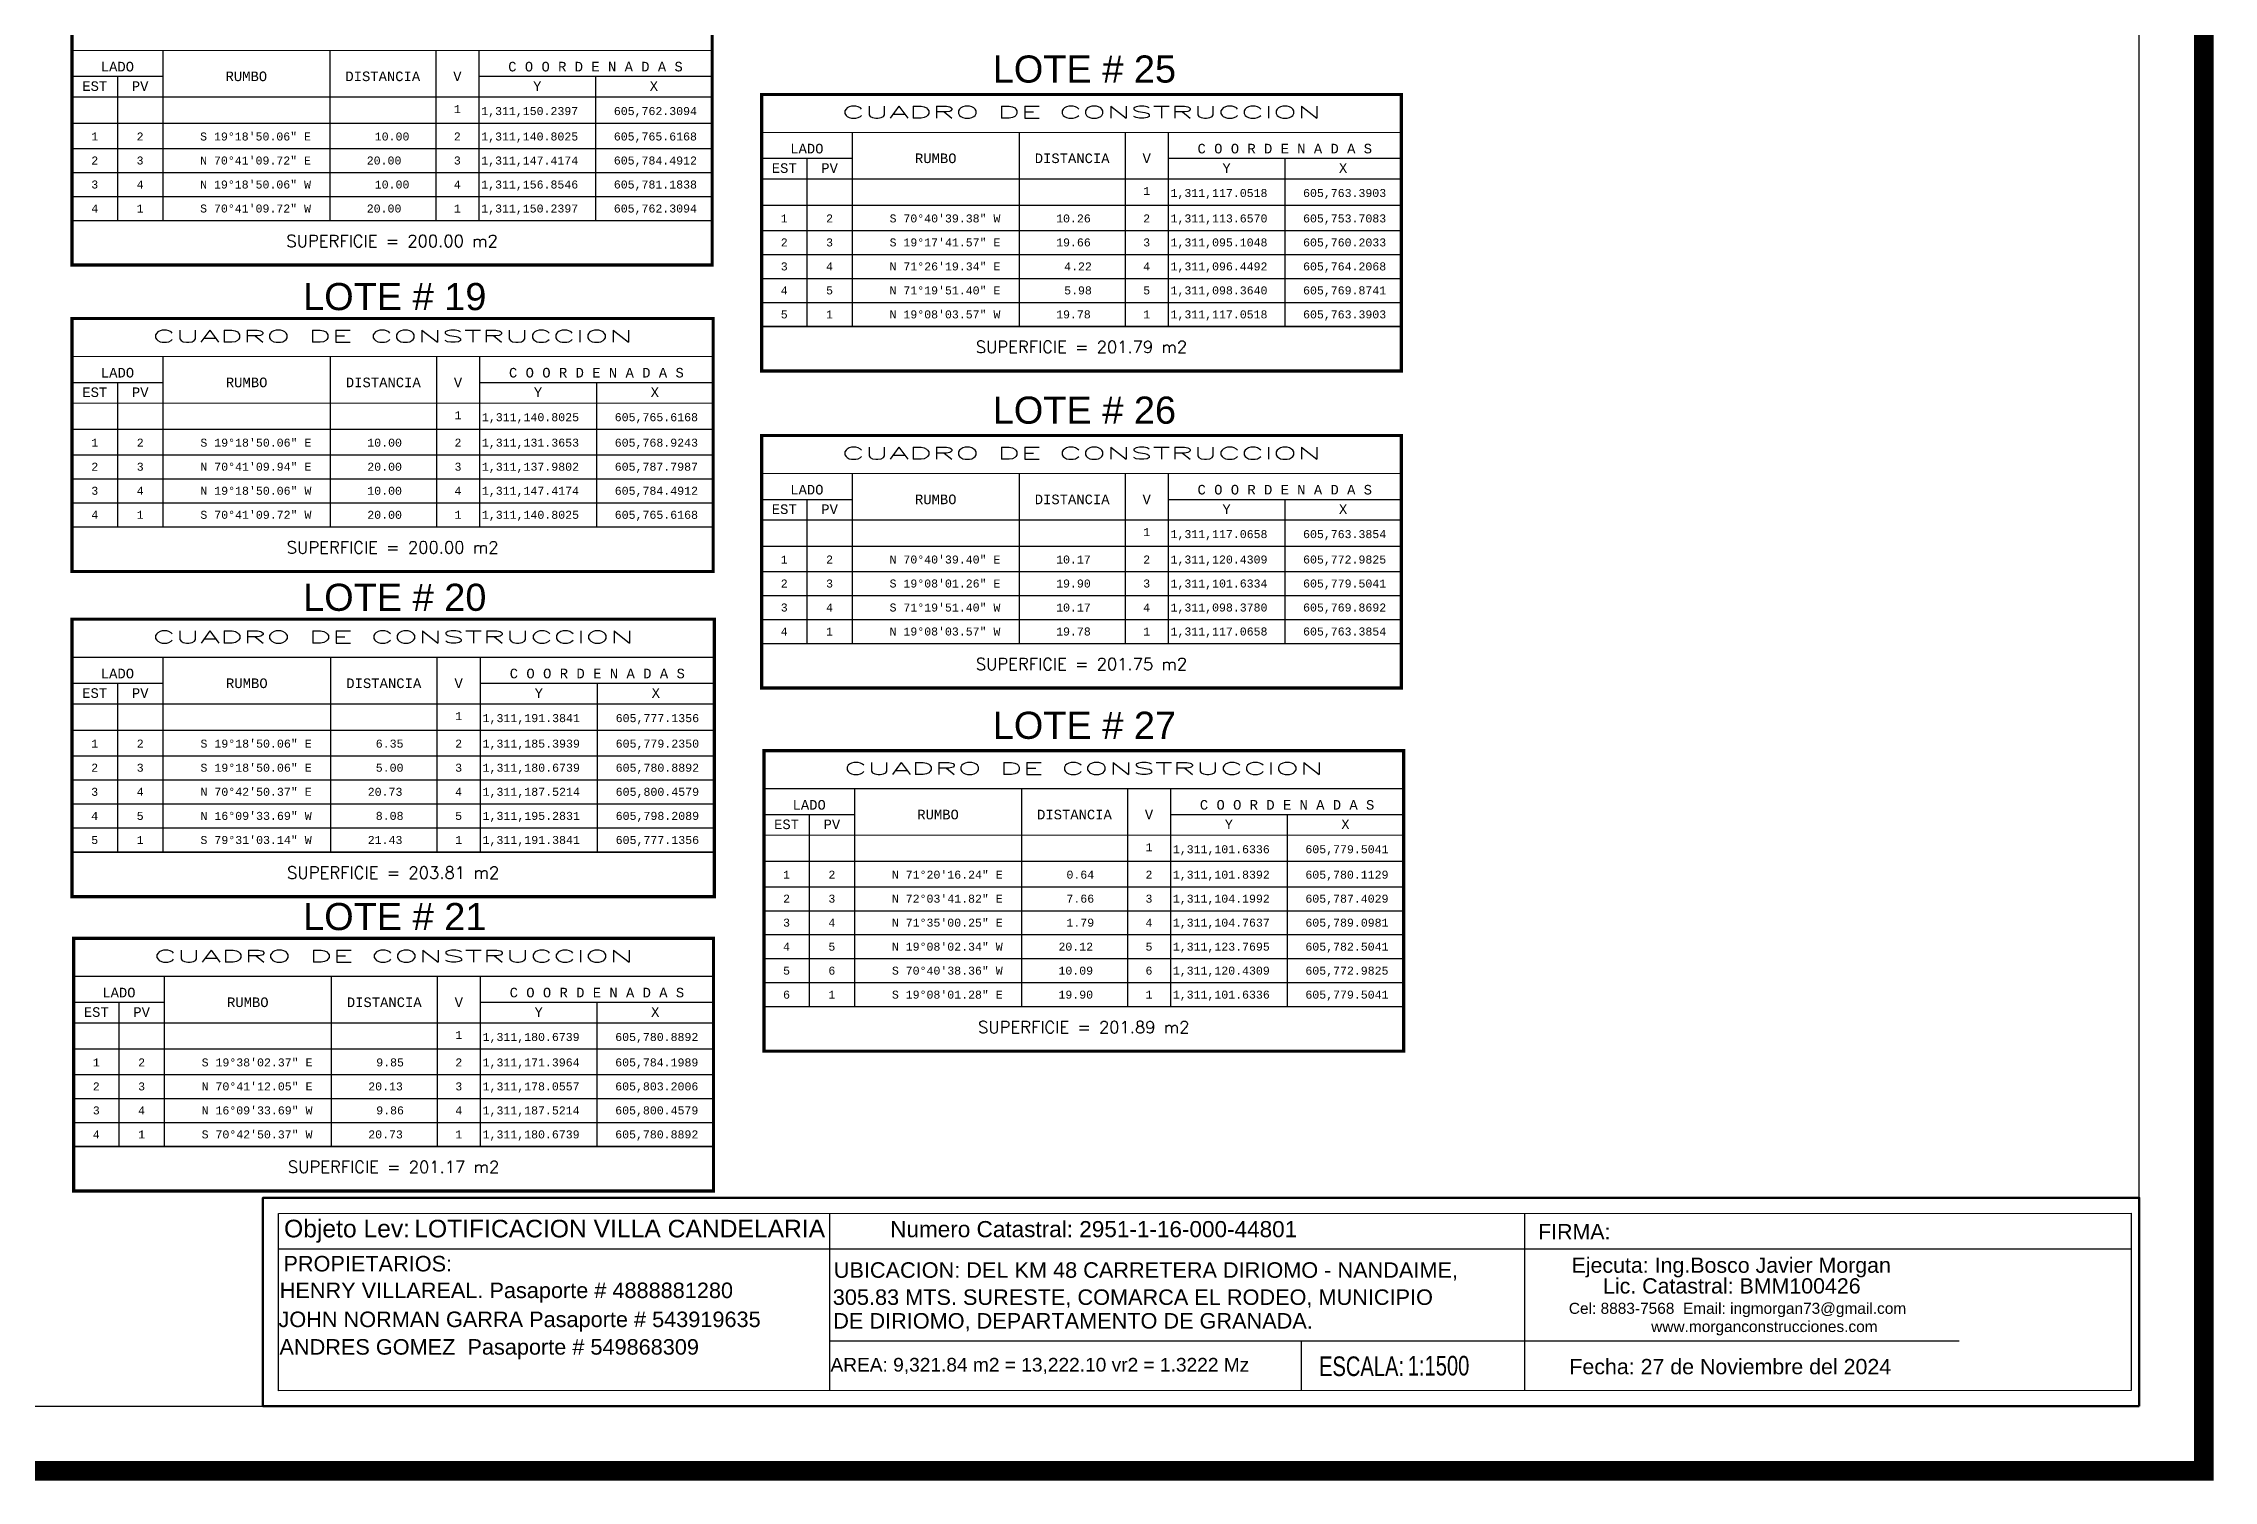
# Model space of a CAD drawing. Header units: millimetres. Extents: x 604785 to 1211550, y 1311006 to 2622648.
# Drawn here: x 605400.3 to 605652.5, y 1311005.5 to 1311172.6 of the extents above; entities that cross this region are included whole.
import ezdxf
from ezdxf.enums import TextEntityAlignment as Align

# ---------------------------------------------------------------- set-up
doc = ezdxf.new("R2010")
doc.units = ezdxf.units.MM
for name, color, linetype in [('CAJETIN', 5, 'Continuous'), ('CVL_CUADCON', 1, 'Continuous'), ('CVL_CUADCON_LIN', 8, 'Continuous'), ('CVL_CUADCON_TIT', 1, 'Continuous'), ('CVL_CUADCON_TX', 2, 'Continuous'), ('FRAME 025', 7, 'Continuous')]:
    doc.layers.add(name, color=color, linetype=linetype)
doc.styles.add('HECTOR LOPEZ', font='arial.ttf')
doc.styles.add('HUECA1', font='HUECA1.shx')
doc.styles.add('MONOTXT4', font='MONOTXT4.shx')
doc.styles.add('PI', font='arial.ttf', dxfattribs={"height": 0.4})
doc.styles.add('Style-ENGINEERING', font='ENGINEERING.shx')
doc.styles.add('TSN - Swis721 LtCn BT', font='swisscl.ttf')

msp = doc.modelspace()

# ---------------------------------------------------------------- linework, layer by layer
for p, q in [((605491.61, 1311036.613), (605491.61, 1311016.012)), ((605572.403, 1311036.625), (605572.403, 1311015.985)), ((605427.586, 1311032.494), (605567.959, 1311032.494)), ((605567.959, 1311032.494), (605642.883, 1311032.494)), ((605491.61, 1311021.779), (605622.896, 1311021.794)), ((605546.439, 1311021.685), (605546.439, 1311015.981))]:
    msp.add_line(p, q)
at = {"const_width": 2.28}
msp.add_lwpolyline([(605230.838, 1311006.678), (605651.338, 1311006.678), (605651.338, 1311303.678), (605230.838, 1311303.678)], close=True, dxfattribs=at)
at = {"lineweight": 50}
msp.add_lwpolyline([(605643.838, 1311014.178), (605425.77, 1311014.178), (605425.77, 1311038.426), (605643.838, 1311038.426)], close=True, dxfattribs=at)
msp.add_lwpolyline([(605642.883, 1311015.996), (605427.586, 1311015.963), (605427.586, 1311036.603), (605642.883, 1311036.636)], close=True)
at = {"layer": 'CAJETIN'}
msp.add_lwpolyline([(605238.338, 1311014.178), (605643.838, 1311014.178), (605643.838, 1311296.178), (605238.338, 1311296.178)], close=True, dxfattribs=at)
at = {"layer": 'CVL_CUADCON', "color": 7, "linetype": 'Continuous', "lineweight": 30, "flags": 128}
for points, const_width in [([(605403.597, 1311176.206), (605477.982, 1311176.206), (605477.982, 1311146.844), (605403.597, 1311146.844)], 0.372), ([(605483.729, 1311166.675), (605558.081, 1311166.675), (605558.081, 1311134.537), (605483.729, 1311134.537)], 0.372), ([(605403.597, 1311140.636), (605478.106, 1311140.636), (605478.106, 1311111.226), (605403.597, 1311111.226)], 0.373), ([(605483.729, 1311127.023), (605558.081, 1311127.023), (605558.081, 1311097.675), (605483.729, 1311097.675)], 0.372), ([(605403.579, 1311105.68), (605478.237, 1311105.68), (605478.237, 1311073.41), (605403.579, 1311073.41)], 0.373), ([(605483.997, 1311090.387), (605558.349, 1311090.387), (605558.349, 1311055.46), (605483.997, 1311055.46)], 0.372), ([(605403.775, 1311068.565), (605478.14, 1311068.565), (605478.14, 1311039.212), (605403.775, 1311039.212)], 0.372)]:
    msp.add_lwpolyline(points, close=True, dxfattribs=dict(at, const_width=const_width))
for points, const_width in [([(605403.597, 1311171.789), (605477.982, 1311171.789)], 0.14), ([(605403.597, 1311166.377), (605477.982, 1311166.377)], 0.14), ([(605483.729, 1311162.259), (605558.081, 1311162.259)], 0.139), ([(605483.729, 1311156.85), (605558.081, 1311156.85)], 0.139), ([(605403.597, 1311152.022), (605477.982, 1311152.022)], 0.14), ([(605483.729, 1311139.713), (605558.081, 1311139.713)], 0.139), ([(605403.597, 1311136.212), (605478.106, 1311136.212)], 0.14), ([(605403.597, 1311130.791), (605478.106, 1311130.791)], 0.14), ([(605483.729, 1311122.608), (605558.081, 1311122.608)], 0.139), ([(605403.597, 1311116.413), (605478.106, 1311116.413)], 0.14), ([(605483.729, 1311117.199), (605558.081, 1311117.199)], 0.139), ([(605483.729, 1311102.85), (605558.081, 1311102.85)], 0.139), ([(605403.579, 1311101.247), (605478.237, 1311101.247)], 0.14), ([(605403.579, 1311095.815), (605478.237, 1311095.815)], 0.14), ([(605483.997, 1311085.971), (605558.349, 1311085.971)], 0.139), ([(605483.997, 1311080.562), (605558.349, 1311080.562)], 0.139), ([(605403.579, 1311078.607), (605478.237, 1311078.607)], 0.14), ([(605403.775, 1311064.149), (605478.14, 1311064.149)], 0.139), ([(605483.997, 1311060.636), (605558.349, 1311060.636)], 0.139), ([(605403.775, 1311058.739), (605478.14, 1311058.739)], 0.139), ([(605403.775, 1311044.388), (605478.14, 1311044.388)], 0.139)]:
    msp.add_lwpolyline(points, dxfattribs=dict(at, const_width=const_width))
at = {"layer": 'CVL_CUADCON_LIN', "color": 7, "linetype": 'Continuous', "lineweight": 30, "ltscale": 0.5}
for p, q in [((605414.134, 1311171.789), (605414.134, 1311152.022)), ((605433.547, 1311171.789), (605433.547, 1311152.022)), ((605445.864, 1311171.789), (605445.864, 1311152.022)), ((605450.874, 1311171.789), (605450.874, 1311152.022)), ((605403.597, 1311168.786), (605414.134, 1311168.786)), ((605408.861, 1311168.786), (605408.861, 1311152.022)), ((605450.874, 1311168.786), (605477.982, 1311168.786)), ((605464.428, 1311168.786), (605464.428, 1311152.022)), ((605403.597, 1311163.35), (605477.982, 1311163.35)), ((605494.262, 1311162.259), (605494.262, 1311139.713)), ((605513.666, 1311162.259), (605513.666, 1311139.713)), ((605525.978, 1311162.259), (605525.978, 1311139.713)), ((605530.986, 1311162.259), (605530.986, 1311139.713)), ((605403.597, 1311160.394), (605477.982, 1311160.394)), ((605483.729, 1311159.258), (605494.262, 1311159.258)), ((605488.991, 1311159.258), (605488.991, 1311139.713)), ((605530.986, 1311159.258), (605558.081, 1311159.258)), ((605544.533, 1311159.258), (605544.533, 1311139.713)), ((605403.597, 1311157.603), (605477.982, 1311157.603)), ((605403.597, 1311154.813), (605477.982, 1311154.813)), ((605483.729, 1311153.824), (605558.081, 1311153.824)), ((605403.597, 1311152.022), (605477.982, 1311152.022)), ((605483.729, 1311150.87), (605558.081, 1311150.87)), ((605483.729, 1311148.08), (605558.081, 1311148.08)), ((605483.729, 1311145.291), (605558.081, 1311145.291)), ((605483.729, 1311142.502), (605558.081, 1311142.502)), ((605483.729, 1311139.713), (605558.081, 1311139.713)), ((605414.152, 1311136.212), (605414.152, 1311116.413)), ((605433.597, 1311136.212), (605433.597, 1311116.413)), ((605445.935, 1311136.212), (605445.935, 1311116.413)), ((605450.953, 1311136.212), (605450.953, 1311116.413)), ((605403.597, 1311133.204), (605414.152, 1311133.204)), ((605408.87, 1311133.204), (605408.87, 1311116.413)), ((605450.953, 1311133.204), (605478.106, 1311133.204)), ((605464.529, 1311133.204), (605464.529, 1311116.413)), ((605403.597, 1311127.759), (605478.106, 1311127.759)), ((605403.597, 1311124.798), (605478.106, 1311124.798)), ((605403.597, 1311122.003), (605478.106, 1311122.003)), ((605494.262, 1311122.608), (605494.262, 1311102.85)), ((605513.666, 1311122.608), (605513.666, 1311102.85)), ((605525.978, 1311122.608), (605525.978, 1311102.85)), ((605530.986, 1311122.608), (605530.986, 1311102.85)), ((605403.597, 1311119.208), (605478.106, 1311119.208)), ((605483.729, 1311119.607), (605494.262, 1311119.607)), ((605488.991, 1311119.607), (605488.991, 1311102.85)), ((605530.986, 1311119.607), (605558.081, 1311119.607)), ((605544.533, 1311119.607), (605544.533, 1311102.85)), ((605403.597, 1311116.413), (605478.106, 1311116.413)), ((605483.729, 1311114.173), (605558.081, 1311114.173)), ((605483.729, 1311111.218), (605558.081, 1311111.218)), ((605483.729, 1311108.429), (605558.081, 1311108.429)), ((605483.729, 1311105.64), (605558.081, 1311105.64)), ((605483.729, 1311102.85), (605558.081, 1311102.85)), ((605414.155, 1311101.247), (605414.155, 1311078.607)), ((605433.639, 1311101.247), (605433.639, 1311078.607)), ((605446.002, 1311101.247), (605446.002, 1311078.607)), ((605451.03, 1311101.247), (605451.03, 1311078.607)), ((605403.579, 1311098.233), (605414.155, 1311098.233)), ((605408.863, 1311098.233), (605408.863, 1311078.607)), ((605451.03, 1311098.233), (605478.237, 1311098.233)), ((605464.634, 1311098.233), (605464.634, 1311078.607)), ((605403.579, 1311092.777), (605478.237, 1311092.777)), ((605403.579, 1311089.81), (605478.237, 1311089.81)), ((605403.579, 1311087.009), (605478.237, 1311087.009)), ((605494.53, 1311085.971), (605494.53, 1311060.636)), ((605513.934, 1311085.971), (605513.934, 1311060.636)), ((605526.246, 1311085.971), (605526.246, 1311060.636)), ((605531.254, 1311085.971), (605531.254, 1311060.636)), ((605403.579, 1311084.209), (605478.237, 1311084.209)), ((605483.997, 1311082.97), (605494.53, 1311082.97)), ((605489.26, 1311082.97), (605489.26, 1311060.636)), ((605531.254, 1311082.97), (605558.349, 1311082.97)), ((605544.802, 1311082.97), (605544.802, 1311060.636)), ((605403.579, 1311081.408), (605478.237, 1311081.408)), ((605403.579, 1311078.607), (605478.237, 1311078.607)), ((605483.997, 1311077.536), (605558.349, 1311077.536)), ((605483.997, 1311074.582), (605558.349, 1311074.582)), ((605483.997, 1311071.792), (605558.349, 1311071.792)), ((605483.997, 1311069.003), (605558.349, 1311069.003)), ((605483.997, 1311066.214), (605558.349, 1311066.214)), ((605414.309, 1311064.149), (605414.309, 1311044.388)), ((605433.717, 1311064.149), (605433.717, 1311044.388)), ((605446.031, 1311064.149), (605446.031, 1311044.388)), ((605451.04, 1311064.149), (605451.04, 1311044.388)), ((605483.997, 1311063.425), (605558.349, 1311063.425)), ((605403.775, 1311061.148), (605414.309, 1311061.148)), ((605409.038, 1311061.148), (605409.038, 1311044.388)), ((605451.04, 1311061.148), (605478.14, 1311061.148)), ((605464.59, 1311061.148), (605464.59, 1311044.388)), ((605483.997, 1311060.636), (605558.349, 1311060.636)), ((605403.775, 1311055.712), (605478.14, 1311055.712)), ((605403.775, 1311052.757), (605478.14, 1311052.757)), ((605403.775, 1311049.968), (605478.14, 1311049.968)), ((605403.775, 1311047.178), (605478.14, 1311047.178)), ((605403.775, 1311044.388), (605478.14, 1311044.388))]:
    msp.add_line(p, q, dxfattribs=at)

# ---------------------------------------------------------------- texts
at = {"style": 'PI'}
for s, height, p in [('LOTE # 25', 3.154, (605510.593, 1311168.054)), ('LOTE # 19', 3.154, (605430.444, 1311141.603)), ('LOTE # 26', 3.154, (605510.593, 1311128.402)), ('LOTE # 20', 3.154, (605430.444, 1311106.646)), ('LOTE # 27', 3.154, (605510.593, 1311091.766)), ('LOTE # 21', 3.154, (605430.444, 1311069.531)), ('AREA: 9,321.84 m2 = 13,222.10 vr2 = 1.3222 Mz', 1.5908, (605491.735, 1311018.213))]:
    msp.add_text(s, height=height, dxfattribs=at).set_placement(p)
at = {"color": 7, "lineweight": 50, "style": 'HECTOR LOPEZ'}
for s, height, p in [('Objeto Lev:', 2.05045, (605428.228, 1311033.814)), ('LOTIFICACION VILLA CANDELARIA', 2.05045, (605443.364, 1311033.81)), ('PROPIETARIOS:', 1.8044, (605428.156, 1311029.854)), ('UBICACION: DEL KM 48 CARRETERA DIRIOMO - NANDAIME,', 1.8044, (605492.115, 1311029.114)), ('HENRY VILLAREAL. Pasaporte # 4888881280', 1.8044, (605427.725, 1311026.754)), ('305.83 MTS. SURESTE, COMARCA EL RODEO, MUNICIPIO', 1.8044, (605492.004, 1311025.962)), ('JOHN NORMAN GARRA Pasaporte # 543919635', 1.8044, (605427.586, 1311023.382)), ('DE DIRIOMO, DEPARTAMENTO DE GRANADA.', 1.8044, (605492.059, 1311023.207)), ('ANDRES GOMEZ  Pasaporte # 549868309', 1.8044, (605427.697, 1311020.18))]:
    msp.add_text(s, height=height, dxfattribs=at).set_placement(p)
at = {"attachment_point": 1, "style": 'Style-ENGINEERING'}
for s, insert, char_height, width in [('{\\fArial|b0|i0|c0|p34;Numero Catastral: 2951-1-16-000-44801}', (605498.673, 1311035.71), 1.87457, 91.96519), ('{\\fArial|b0|i0|c0|p34;FIRMA:}', (605573.974, 1311035.365), 1.77694, 69.63112), ('{\\fArial|b0|i0|c0|p34;Ejecuta: Ing.Bosco Javier Morgan}', (605577.862, 1311031.471), 1.77694, 69.63112), ('{\\fArial|b0|i0|c0|p34;Lic. Catastral: BMM100426}', (605581.518, 1311029.061), 1.77694, 69.63112), ('{\\fArial|b0|i0|c0|p34;Fecha: 27 de Noviembre del 2024}', (605577.61, 1311019.68), 1.77694, 69.63112)]:
    msp.add_mtext(s, dxfattribs=dict(at, insert=insert, char_height=char_height, width=width))
at = {"color": 1, "insert": (605577.546, 1311026.208), "char_height": 1.28406, "width": 69.63112, "attachment_point": 1, "style": 'Style-ENGINEERING'}
msp.add_mtext('{\\fArial|b0|i0|c0|p34;Cel: 8883-7568  Email: ingmorgan73@gmail.com}', dxfattribs=at)
at = {"color": 5, "insert": (605587.113, 1311024.093), "char_height": 1.28406, "width": 69.63112, "attachment_point": 1, "style": 'Style-ENGINEERING'}
msp.add_mtext('{\\fArial|b0|i0|c0|p34;www.morganconstrucciones.com}', dxfattribs=at)
at = {"layer": 'CVL_CUADCON_TIT', "color": 7, "lineweight": 30, "ltscale": 0.5, "style": 'MONOTXT4'}
for s, height, p in [('EST', 1.1161, (605406.229, 1311167.087)), ('LADO', 1.1161, (605408.861, 1311169.353)), ('C O O R D E N A D A S', 1.11615, (605464.427, 1311169.353)), ('PV', 1.1161, (605411.503, 1311167.087)), ('Y', 1.116, (605457.656, 1311167.087)), ('X', 1.116, (605471.208, 1311167.087)), ('LADO', 1.1157, (605488.991, 1311159.825)), ('C O O R D E N A D A S', 1.11566, (605544.532, 1311159.825)), ('EST', 1.1157, (605486.36, 1311157.56)), ('PV', 1.1157, (605491.632, 1311157.56)), ('Y', 1.116, (605537.764, 1311157.56)), ('X', 1.116, (605551.31, 1311157.56)), ('LADO', 1.118, (605408.87, 1311133.772)), ('C O O R D E N A D A S', 1.11801, (605464.529, 1311133.772)), ('EST', 1.118, (605406.233, 1311131.502)), ('PV', 1.118, (605411.516, 1311131.502)), ('Y', 1.118, (605457.746, 1311131.502)), ('X', 1.118, (605471.32, 1311131.502)), ('LADO', 1.1157, (605488.991, 1311120.173)), ('C O O R D E N A D A S', 1.11566, (605544.532, 1311120.173)), ('EST', 1.1157, (605486.36, 1311117.908)), ('PV', 1.1157, (605491.632, 1311117.908)), ('Y', 1.116, (605537.764, 1311117.908)), ('X', 1.116, (605551.31, 1311117.908)), ('EST', 1.1202, (605406.221, 1311096.528)), ('LADO', 1.1202, (605408.863, 1311098.802)), ('PV', 1.1202, (605411.514, 1311096.528)), ('C O O R D E N A D A S', 1.12024, (605464.633, 1311098.802)), ('Y', 1.12, (605457.837, 1311096.528)), ('X', 1.12, (605471.438, 1311096.528)), ('LADO', 1.1157, (605489.26, 1311083.537)), ('C O O R D E N A D A S', 1.11566, (605544.801, 1311083.537)), ('EST', 1.1157, (605486.629, 1311081.272)), ('PV', 1.1157, (605491.9, 1311081.272)), ('Y', 1.116, (605538.032, 1311081.272)), ('X', 1.116, (605551.578, 1311081.272)), ('LADO', 1.1159, (605409.038, 1311061.714)), ('C O O R D E N A D A S', 1.11586, (605464.589, 1311061.714)), ('EST', 1.1159, (605406.406, 1311059.449)), ('PV', 1.1159, (605411.679, 1311059.449)), ('Y', 1.116, (605457.82, 1311059.449)), ('X', 1.116, (605471.368, 1311059.449))]:
    msp.add_text(s, height=height, dxfattribs=at).set_placement(p, align=Align.CENTER)
at = {"layer": 'CVL_CUADCON_TIT', "color": 7, "lineweight": 30, "ltscale": 0.5}
for s, height, style, p in [('RUMBO', 1.1161, 'MONOTXT4', (605423.846, 1311168.783)), ('DISTANCIA', 1.1161, 'MONOTXT4', (605439.704, 1311168.783)), ('V', 1.116, 'MONOTXT4', (605448.373, 1311168.783)), ('RUMBO', 1.1157, 'MONOTXT4', (605503.969, 1311159.256)), ('DISTANCIA', 1.1157, 'MONOTXT4', (605519.821, 1311159.256)), ('V', 1.116, 'MONOTXT4', (605528.486, 1311159.256)), ('SUPERFICIE = 200.00 m2', 1.39519, 'HUECA1', (605440.789, 1311149.635)), ('SUPERFICIE = 201.79 m2', 1.39457, 'HUECA1', (605520.905, 1311137.326)), ('RUMBO', 1.118, 'MONOTXT4', (605423.879, 1311133.202)), ('DISTANCIA', 1.118, 'MONOTXT4', (605439.765, 1311133.202)), ('V', 1.118, 'MONOTXT4', (605448.448, 1311133.202)), ('RUMBO', 1.1157, 'MONOTXT4', (605503.969, 1311119.604)), ('DISTANCIA', 1.1157, 'MONOTXT4', (605519.821, 1311119.604)), ('V', 1.116, 'MONOTXT4', (605528.486, 1311119.604)), ('SUPERFICIE = 200.00 m2', 1.39752, 'HUECA1', (605440.851, 1311114.021)), ('SUPERFICIE = 201.75 m2', 1.39457, 'HUECA1', (605520.905, 1311100.464)), ('RUMBO', 1.1202, 'MONOTXT4', (605423.903, 1311098.23)), ('DISTANCIA', 1.1202, 'MONOTXT4', (605439.819, 1311098.23)), ('V', 1.12, 'MONOTXT4', (605448.52, 1311098.23)), ('RUMBO', 1.1157, 'MONOTXT4', (605504.237, 1311082.968)), ('DISTANCIA', 1.1157, 'MONOTXT4', (605520.089, 1311082.968)), ('V', 1.116, 'MONOTXT4', (605528.754, 1311082.968)), ('SUPERFICIE = 203.81 m2', 1.4003, 'HUECA1', (605440.908, 1311076.211)), ('RUMBO', 1.1159, 'MONOTXT4', (605424.018, 1311061.145)), ('DISTANCIA', 1.1159, 'MONOTXT4', (605439.873, 1311061.145)), ('V', 1.116, 'MONOTXT4', (605448.539, 1311061.145)), ('SUPERFICIE = 201.89 m2', 1.39457, 'HUECA1', (605521.173, 1311058.249)), ('SUPERFICIE = 201.17 m2', 1.39482, 'HUECA1', (605440.957, 1311042.001))]:
    msp.add_text(s, height=height, dxfattribs=dict(at, style=style)).set_placement(p, align=Align.MIDDLE)
at = {"layer": 'CVL_CUADCON_TIT', "color": 7, "lineweight": 30, "ltscale": 0.5, "style": 'HUECA1', "width": 1.912579}
for height, p, p2 in [(1.39457, (605493.026, 1311163.913), (605548.784, 1311163.913)), (1.39752, (605412.914, 1311137.869), (605468.789, 1311137.869)), (1.39457, (605493.026, 1311124.262), (605548.784, 1311124.262)), (1.4003, (605412.915, 1311102.907), (605468.902, 1311102.907)), (1.39457, (605493.295, 1311087.625), (605549.052, 1311087.625)), (1.39482, (605413.074, 1311065.804), (605468.841, 1311065.804))]:
    msp.add_text('CUADRO DE CONSTRUCCION', height=height, dxfattribs=at).set_placement(p, p2, align=Align.FIT)
at = {"layer": 'CVL_CUADCON_TX', "color": 7, "lineweight": 30, "ltscale": 0.5, "style": 'MONOTXT4'}
for s, height, p in [('1', 0.93, (605448.369, 1311164.512)), ('1', 0.93, (605406.229, 1311161.324)), ('2', 0.93, (605411.498, 1311161.324)), ('2', 0.93, (605448.369, 1311161.324)), ('2', 0.93, (605406.229, 1311158.533)), ('3', 0.93, (605411.498, 1311158.533)), ('3', 0.93, (605448.369, 1311158.533)), ('3', 0.93, (605406.229, 1311155.743)), ('4', 0.93, (605411.498, 1311155.743)), ('4', 0.93, (605448.369, 1311155.743)), ('1', 0.93, (605528.482, 1311154.986)), ('4', 0.93, (605406.229, 1311152.953)), ('1', 0.93, (605411.498, 1311152.953)), ('1', 0.93, (605448.369, 1311152.953)), ('1', 0.93, (605486.36, 1311151.799)), ('2', 0.93, (605491.626, 1311151.799)), ('2', 0.93, (605528.482, 1311151.799)), ('2', 0.93, (605486.36, 1311149.01)), ('3', 0.93, (605491.626, 1311149.01)), ('3', 0.93, (605528.482, 1311149.01)), ('3', 0.93, (605486.36, 1311146.221)), ('4', 0.93, (605491.626, 1311146.221)), ('4', 0.93, (605528.482, 1311146.221)), ('4', 0.93, (605486.36, 1311143.432)), ('5', 0.93, (605491.626, 1311143.432)), ('5', 0.93, (605528.482, 1311143.432)), ('5', 0.93, (605486.36, 1311140.643)), ('1', 0.93, (605491.626, 1311140.643)), ('1', 0.93, (605528.482, 1311140.643)), ('1', 0.932, (605448.444, 1311128.923)), ('1', 0.932, (605406.233, 1311125.73)), ('2', 0.932, (605411.511, 1311125.73)), ('2', 0.932, (605448.444, 1311125.73)), ('2', 0.932, (605406.233, 1311122.935)), ('3', 0.932, (605411.511, 1311122.935)), ('3', 0.932, (605448.444, 1311122.935)), ('3', 0.932, (605406.233, 1311120.14)), ('4', 0.932, (605411.511, 1311120.14)), ('4', 0.932, (605448.444, 1311120.14)), ('4', 0.932, (605406.233, 1311117.345)), ('1', 0.932, (605411.511, 1311117.345)), ('1', 0.932, (605448.444, 1311117.345)), ('1', 0.93, (605528.482, 1311115.335)), ('1', 0.93, (605486.36, 1311112.148)), ('2', 0.93, (605491.626, 1311112.148)), ('2', 0.93, (605528.482, 1311112.148)), ('2', 0.93, (605486.36, 1311109.358)), ('3', 0.93, (605491.626, 1311109.358)), ('3', 0.93, (605528.482, 1311109.358)), ('3', 0.93, (605486.36, 1311106.569)), ('4', 0.93, (605491.626, 1311106.569)), ('4', 0.93, (605528.482, 1311106.569)), ('4', 0.93, (605486.36, 1311103.78)), ('1', 0.93, (605491.626, 1311103.78)), ('1', 0.93, (605528.482, 1311103.78)), ('1', 0.934, (605448.516, 1311093.944)), ('1', 0.934, (605406.221, 1311090.743)), ('2', 0.934, (605411.509, 1311090.743)), ('2', 0.934, (605448.516, 1311090.743)), ('2', 0.934, (605406.221, 1311087.943)), ('3', 0.934, (605411.509, 1311087.943)), ('3', 0.934, (605448.516, 1311087.943)), ('3', 0.934, (605406.221, 1311085.142)), ('4', 0.934, (605411.509, 1311085.142)), ('4', 0.934, (605448.516, 1311085.142)), ('4', 0.934, (605406.221, 1311082.342)), ('5', 0.934, (605411.509, 1311082.342)), ('5', 0.934, (605448.516, 1311082.342)), ('5', 0.934, (605406.221, 1311079.541)), ('1', 0.934, (605411.509, 1311079.541)), ('1', 0.934, (605448.516, 1311079.541)), ('1', 0.93, (605528.75, 1311078.698)), ('1', 0.93, (605486.629, 1311075.511)), ('2', 0.93, (605491.895, 1311075.511)), ('2', 0.93, (605528.75, 1311075.511)), ('2', 0.93, (605486.629, 1311072.722)), ('3', 0.93, (605491.895, 1311072.722)), ('3', 0.93, (605528.75, 1311072.722)), ('3', 0.93, (605486.629, 1311069.933)), ('4', 0.93, (605491.895, 1311069.933)), ('4', 0.93, (605528.75, 1311069.933)), ('4', 0.93, (605486.629, 1311067.144)), ('5', 0.93, (605491.895, 1311067.144)), ('5', 0.93, (605528.75, 1311067.144)), ('5', 0.93, (605486.629, 1311064.355)), ('6', 0.93, (605491.895, 1311064.355)), ('6', 0.93, (605528.75, 1311064.355)), ('6', 0.93, (605486.629, 1311061.566)), ('1', 0.93, (605491.895, 1311061.566)), ('1', 0.93, (605528.75, 1311061.566)), ('1', 0.93, (605448.536, 1311056.875)), ('1', 0.93, (605406.406, 1311053.687)), ('2', 0.93, (605411.674, 1311053.687)), ('2', 0.93, (605448.536, 1311053.687)), ('2', 0.93, (605406.406, 1311050.898)), ('3', 0.93, (605411.674, 1311050.898)), ('3', 0.93, (605448.536, 1311050.898)), ('3', 0.93, (605406.406, 1311048.108)), ('4', 0.93, (605411.674, 1311048.108)), ('4', 0.93, (605448.536, 1311048.108)), ('4', 0.93, (605406.406, 1311045.318)), ('1', 0.93, (605411.674, 1311045.318)), ('1', 0.93, (605448.536, 1311045.318))]:
    msp.add_text(s, height=height, dxfattribs=at).set_placement(p, align=Align.CENTER)
for s, height, p in [('1,311,150.2397', 0.93012, (605451.145, 1311164.28)), ('605,762.3094', 0.93012, (605466.557, 1311164.28)), ('S 19%%d18\'50.06" E', 0.93012, (605418.479, 1311161.324)), ('10.00', 0.9301, (605438.774, 1311161.324)), ('1,311,140.8025', 0.93012, (605451.145, 1311161.324)), ('605,765.6168', 0.93012, (605466.557, 1311161.324)), ('N 70%%d41\'09.72" E', 0.93012, (605418.479, 1311158.533)), ('20.00', 0.9301, (605437.844, 1311158.533)), ('1,311,147.4174', 0.93012, (605451.145, 1311158.533)), ('605,784.4912', 0.93012, (605466.557, 1311158.533)), ('N 19%%d18\'50.06" W', 0.93012, (605418.479, 1311155.743)), ('10.00', 0.9301, (605438.774, 1311155.743)), ('1,311,156.8546', 0.93012, (605451.145, 1311155.743)), ('605,781.1838', 0.93012, (605466.557, 1311155.743)), ('1,311,117.0518', 0.92971, (605531.256, 1311154.754)), ('605,763.3903', 0.92971, (605546.661, 1311154.754)), ('S 70%%d41\'09.72" W', 0.93012, (605418.479, 1311152.953)), ('20.00', 0.9301, (605437.844, 1311152.953)), ('1,311,150.2397', 0.93012, (605451.145, 1311152.953)), ('605,762.3094', 0.93012, (605466.557, 1311152.953)), ('S 70%%d40\'39.38" W', 0.92971, (605498.604, 1311151.799)), ('10.26', 0.9297, (605517.961, 1311151.799)), ('1,311,113.6570', 0.92971, (605531.256, 1311151.799)), ('605,753.7083', 0.92971, (605546.661, 1311151.799)), ('S 19%%d17\'41.57" E', 0.92971, (605498.604, 1311149.01)), ('19.66', 0.9297, (605517.961, 1311149.01)), ('1,311,095.1048', 0.92971, (605531.256, 1311149.01)), ('605,760.2033', 0.92971, (605546.661, 1311149.01)), ('N 71%%d26\'19.34" E', 0.92971, (605498.604, 1311146.221)), ('4.22', 0.9297, (605518.891, 1311146.221)), ('1,311,096.4492', 0.92971, (605531.256, 1311146.221)), ('605,764.2068', 0.92971, (605546.661, 1311146.221)), ('N 71%%d19\'51.40" E', 0.92971, (605498.604, 1311143.432)), ('5.98', 0.9297, (605518.891, 1311143.432)), ('1,311,098.3640', 0.92971, (605531.256, 1311143.432)), ('605,769.8741', 0.92971, (605546.661, 1311143.432)), ('N 19%%d08\'03.57" W', 0.92971, (605498.604, 1311140.643)), ('19.78', 0.9297, (605517.961, 1311140.643)), ('1,311,117.0518', 0.92971, (605531.256, 1311140.643)), ('605,763.3903', 0.92971, (605546.661, 1311140.643)), ('1,311,140.8025', 0.93168, (605451.224, 1311128.69)), ('605,765.6168', 0.93168, (605466.662, 1311128.69)), ('S 19%%d18\'50.06" E', 0.93168, (605418.504, 1311125.73)), ('10.00', 0.9317, (605437.901, 1311125.73)), ('1,311,131.3653', 0.93168, (605451.224, 1311125.73)), ('605,768.9243', 0.93168, (605466.662, 1311125.73)), ('N 70%%d41\'09.94" E', 0.93168, (605418.504, 1311122.935)), ('20.00', 0.9317, (605437.901, 1311122.935)), ('1,311,137.9802', 0.93168, (605451.224, 1311122.935)), ('605,787.7987', 0.93168, (605466.662, 1311122.935)), ('N 19%%d18\'50.06" W', 0.93168, (605418.504, 1311120.14)), ('10.00', 0.9317, (605437.901, 1311120.14)), ('1,311,147.4174', 0.93168, (605451.224, 1311120.14)), ('605,784.4912', 0.93168, (605466.662, 1311120.14)), ('S 70%%d41\'09.72" W', 0.93168, (605418.504, 1311117.345)), ('20.00', 0.9317, (605437.901, 1311117.345)), ('1,311,140.8025', 0.93168, (605451.224, 1311117.345)), ('605,765.6168', 0.93168, (605466.662, 1311117.345)), ('1,311,117.0658', 0.92971, (605531.256, 1311115.102)), ('605,763.3854', 0.92971, (605546.661, 1311115.102)), ('N 70%%d40\'39.40" E', 0.92971, (605498.604, 1311112.148)), ('10.17', 0.9297, (605517.961, 1311112.148)), ('1,311,120.4309', 0.92971, (605531.256, 1311112.148)), ('605,772.9825', 0.92971, (605546.661, 1311112.148)), ('S 19%%d08\'01.26" E', 0.92971, (605498.604, 1311109.358)), ('19.90', 0.9297, (605517.961, 1311109.358)), ('1,311,101.6334', 0.92971, (605531.256, 1311109.358)), ('605,779.5041', 0.92971, (605546.661, 1311109.358)), ('S 71%%d19\'51.40" W', 0.92971, (605498.604, 1311106.569)), ('10.17', 0.9297, (605517.961, 1311106.569)), ('1,311,098.3780', 0.92971, (605531.256, 1311106.569)), ('605,769.8692', 0.92971, (605546.661, 1311106.569)), ('N 19%%d08\'03.57" W', 0.92971, (605498.604, 1311103.78)), ('19.78', 0.9297, (605517.961, 1311103.78)), ('1,311,117.0658', 0.92971, (605531.256, 1311103.78)), ('605,763.3854', 0.92971, (605546.661, 1311103.78)), ('1,311,191.3841', 0.93354, (605451.302, 1311093.71)), ('605,777.1356', 0.93354, (605466.77, 1311093.71)), ('S 19%%d18\'50.06" E', 0.93354, (605418.516, 1311090.743)), ('6.35', 0.9335, (605438.886, 1311090.743)), ('1,311,185.3939', 0.93354, (605451.302, 1311090.743)), ('605,779.2350', 0.93354, (605466.77, 1311090.743)), ('S 19%%d18\'50.06" E', 0.93354, (605418.516, 1311087.943)), ('5.00', 0.9335, (605438.886, 1311087.943)), ('1,311,180.6739', 0.93354, (605451.302, 1311087.943)), ('605,780.8892', 0.93354, (605466.77, 1311087.943)), ('N 70%%d42\'50.37" E', 0.93354, (605418.516, 1311085.142)), ('20.73', 0.9335, (605437.952, 1311085.142)), ('1,311,187.5214', 0.93354, (605451.302, 1311085.142)), ('605,800.4579', 0.93354, (605466.77, 1311085.142)), ('N 16%%d09\'33.69" W', 0.93354, (605418.516, 1311082.342)), ('8.08', 0.9335, (605438.886, 1311082.342)), ('1,311,195.2831', 0.93354, (605451.302, 1311082.342)), ('605,798.2089', 0.93354, (605466.77, 1311082.342)), ('S 79%%d31\'03.14" W', 0.93354, (605418.516, 1311079.541)), ('21.43', 0.9335, (605437.952, 1311079.541)), ('1,311,191.3841', 0.93354, (605451.302, 1311079.541)), ('605,777.1356', 0.93354, (605466.77, 1311079.541)), ('1,311,101.6336', 0.92971, (605531.524, 1311078.466)), ('605,779.5041', 0.92971, (605546.93, 1311078.466)), ('N 71%%d20\'16.24" E', 0.92971, (605498.873, 1311075.511)), ('0.64', 0.9297, (605519.159, 1311075.511)), ('1,311,101.8392', 0.92971, (605531.524, 1311075.511)), ('605,780.1129', 0.92971, (605546.93, 1311075.511)), ('N 72%%d03\'41.82" E', 0.92971, (605498.873, 1311072.722)), ('7.66', 0.9297, (605519.159, 1311072.722)), ('1,311,104.1992', 0.92971, (605531.524, 1311072.722)), ('605,787.4029', 0.92971, (605546.93, 1311072.722)), ('N 71%%d35\'00.25" E', 0.92971, (605498.873, 1311069.933)), ('1.79', 0.9297, (605519.159, 1311069.933)), ('1,311,104.7637', 0.92971, (605531.524, 1311069.933)), ('605,789.0981', 0.92971, (605546.93, 1311069.933)), ('N 19%%d08\'02.34" W', 0.92971, (605498.873, 1311067.144)), ('20.12', 0.9297, (605518.23, 1311067.144)), ('1,311,123.7695', 0.92971, (605531.524, 1311067.144)), ('605,782.5041', 0.92971, (605546.93, 1311067.144)), ('S 70%%d40\'38.36" W', 0.92971, (605498.873, 1311064.355)), ('10.09', 0.9297, (605518.23, 1311064.355)), ('1,311,120.4309', 0.92971, (605531.524, 1311064.355)), ('605,772.9825', 0.92971, (605546.93, 1311064.355)), ('S 19%%d08\'01.28" E', 0.92971, (605498.873, 1311061.566)), ('19.90', 0.9297, (605518.23, 1311061.566)), ('1,311,101.6336', 0.92971, (605531.524, 1311061.566)), ('605,779.5041', 0.92971, (605546.93, 1311061.566)), ('1,311,180.6739', 0.92988, (605451.31, 1311056.642)), ('605,780.8892', 0.92988, (605466.718, 1311056.642)), ('S 19%%d38\'02.37" E', 0.92988, (605418.653, 1311053.687)), ('9.85', 0.9299, (605438.943, 1311053.687)), ('1,311,171.3964', 0.92988, (605451.31, 1311053.687)), ('605,784.1989', 0.92988, (605466.718, 1311053.687)), ('N 70%%d41\'12.05" E', 0.92988, (605418.653, 1311050.898)), ('20.13', 0.9299, (605438.013, 1311050.898)), ('1,311,178.0557', 0.92988, (605451.31, 1311050.898)), ('605,803.2006', 0.92988, (605466.718, 1311050.898)), ('N 16%%d09\'33.69" W', 0.92988, (605418.653, 1311048.108)), ('9.86', 0.9299, (605438.943, 1311048.108)), ('1,311,187.5214', 0.92988, (605451.31, 1311048.108)), ('605,800.4579', 0.92988, (605466.718, 1311048.108)), ('S 70%%d42\'50.37" W', 0.92988, (605418.653, 1311045.318)), ('20.73', 0.9299, (605438.013, 1311045.318)), ('1,311,180.6739', 0.92988, (605451.31, 1311045.318)), ('605,780.8892', 0.92988, (605466.718, 1311045.318))]:
    msp.add_text(s, height=height, dxfattribs=at).set_placement(p)
at = {"layer": 'FRAME 025', "color": 0, "style": 'TSN - Swis721 LtCn BT'}
for s, p in [('ESCALA:', (605548.515, 1311018.833)), ('1:1500', (605558.829, 1311018.896))]:
    msp.add_text(s, height=2.2807, dxfattribs=at).set_placement(p, align=Align.MIDDLE_LEFT)

doc.saveas('drawing.dxf')
